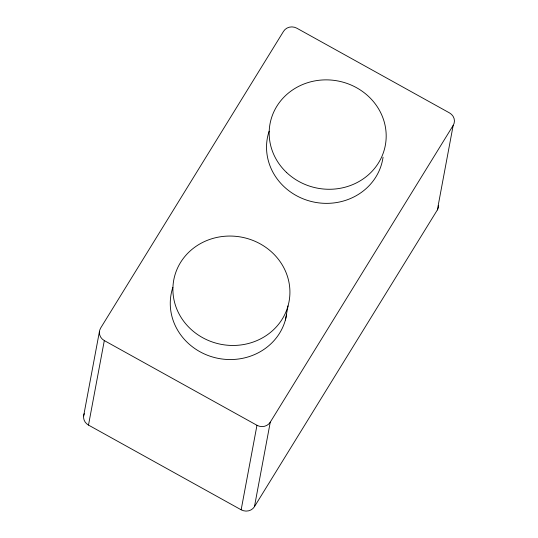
<?xml version="1.0" encoding="UTF-8"?>
<svg xmlns="http://www.w3.org/2000/svg" width="538" height="538" viewBox="0 0 538 538"><rect width="100%" height="100%" fill="white"/><g stroke="black" fill="none" stroke-linecap="round" stroke-linejoin="round"><path stroke-width="0.81" d="M83.632 415.921L99.449 331.415M88.494 425.087L104.311 340.581A9.771 9.092 10.6 0 1 100.64 328.066L283.553 31.312A9.771 9.092 10.6 0 1 296.848 28.205L449.506 112.913A9.771 9.092 10.6 0 1 453.171 125.428L437.36 209.934L254.447 506.688A9.771 9.092 10.6 0 1 241.152 509.795L88.494 425.087A9.771 9.092 10.6 0 1 84.271 413.635M241.152 509.795L256.969 425.289A9.771 9.092 10.6 0 0 270.264 422.182L453.171 125.428M285.402 319.989L288.038 305.9A58.642 54.56 10.6 0 0 215.846 237.661A58.642 54.56 10.6 0 0 190.344 328.711A58.642 54.56 10.6 0 0 288.038 305.9M254.447 506.688L270.264 422.182M104.311 340.581L256.969 425.289M438.625 205.395A9.771 9.092 10.6 0 1 437.36 209.934M383.049 157.224A58.642 54.56 10.6 0 1 312.585 201.784A58.642 54.56 10.6 0 1 269.108 131.245M286.653 314.253A58.642 54.56 10.6 0 1 215.873 357.871A58.642 54.56 10.6 0 1 172.839 287.433M286.613 172.523A58.642 54.56 10.6 0 0 384.307 149.712A58.642 54.56 10.6 0 0 312.121 81.473A58.642 54.56 10.6 0 0 286.613 172.523"/></g></svg>
